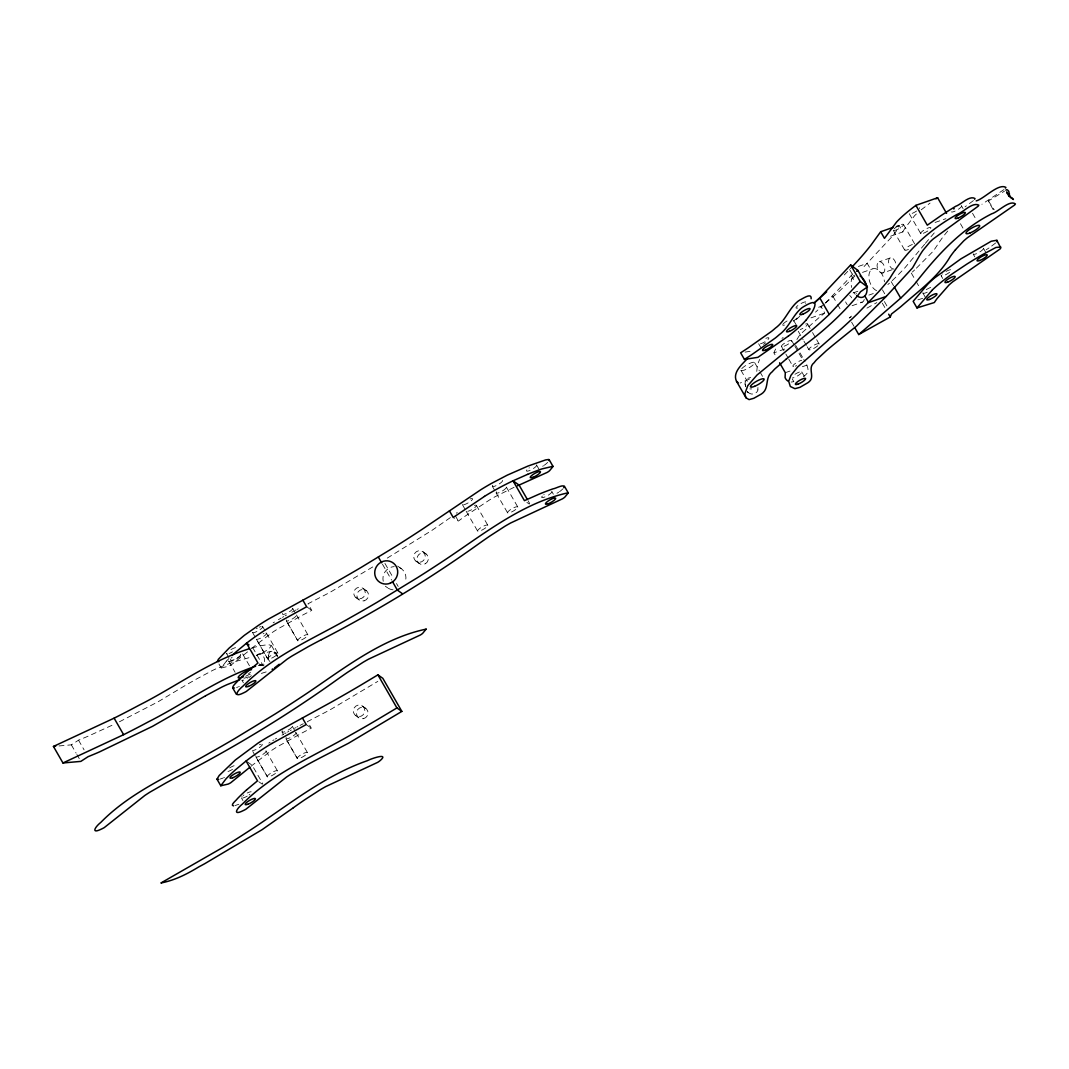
<?xml version="1.0" encoding="UTF-8"?>
<svg xmlns="http://www.w3.org/2000/svg" width="1069" height="1069" viewBox="0 0 1069 1069"><rect width="100%" height="100%" fill="white"/><g stroke="black" fill="none" stroke-linecap="round" stroke-linejoin="round"><path stroke-width="0.75" stroke-dasharray="5 3.75" d="M251.843 648.014C257.963 646.077 281.869 640.465 265.032 651.382A8.672 2.031 -29.9 0 1 262.6 652.812L256.654 655.391M756.772 371.397L757.467 364.663L759.631 359.478M757.801 389.797L757.948 387.472M268.453 655.711L268.239 658.023M890.597 236.209L902.864 231.92L899.056 225.305L896.57 230.757L891.987 236.663L861.841 268.92M796.899 339.514L798.917 336.254A45.112 10.53 -29.9 0 1 801.216 333.475L818.293 318.241A148.31 34.622 -29.9 0 1 824.76 313.057L820.965 306.442L816.369 308.046M852.795 273.985L848.773 278.247A141.335 32.992 -29.9 0 1 846.501 281.08L825.348 303.115M924.632 244.293L904.855 267.878A253.166 59.102 -29.9 0 1 891.185 281.615L887.871 284.541M925.34 243.385L935.549 231.385M947.735 231.051L945.985 233.136A195.119 45.553 -29.9 0 0 940.667 240.137L933.371 251.041L915.692 268.894M226.401 661.096L221.23 667.965L228.672 666.268A8.672 2.031 -29.9 0 0 231.145 664.985L247.794 651.676M844.269 274.947L852.715 266.248M547.662 462.423L545.671 464.213A8.672 2.031 -29.9 0 1 544.308 465.202M562.869 488.88L560.878 490.658A8.672 2.031 -29.9 0 1 559.515 491.66M854.839 276.069L837.281 293.227L825.602 302.888M799.732 316.25L795.069 320.767M912.405 272.034L914.596 269.936M824.346 304.05L815.527 312.135M995.627 242.984L990.295 247.073M973.418 200.598L965.04 206.838M251.389 648.522L271.753 632.821A45.112 10.53 -29.9 0 1 276.965 629.441L303.182 614.809A148.31 34.622 -29.9 0 1 311.787 610.372L307.992 603.771L329.947 592.386L373.255 566.637M250.934 766.313L271.299 750.625A45.112 10.53 -29.9 0 1 276.51 747.244L302.727 732.599A148.31 34.622 -29.9 0 1 311.333 728.176L307.538 721.562L329.493 710.177L377.811 681.381M851.459 316.103L849.214 318.014L851.178 316.918M1003.978 189.574L981.917 204.286M793.318 321.181L798.53 316.838M921.197 209.831L930.057 203.07M820.965 306.442L821.834 305.761M450.356 517.61L432.01 530.331L387.045 558.245M803.394 376.582L804.075 376.101A8.672 2.031 -29.9 0 0 805.879 374.631C810.917 370.596 805.906 363.34 803.768 359.425M763.493 344.325L765.698 342.828M989.012 247.941L986.193 249.799M59.036 745.948L71.342 744.852L78.531 740.189L84.571 737.69A141.335 32.992 -29.9 0 0 90.01 735.352L113.608 724.568M542.678 466.258L543.533 465.723M558.74 492.181L556.962 493.263M273.156 622.826L274.466 622.024M272.702 740.63L274.011 739.815M993.168 209.658L988.371 200.985L1004.486 191.151M275.321 739.026L276.644 738.225M749.516 379.001L740.095 383.076M278.408 619.659L281.08 618.109M282.43 617.347L283.779 616.586M281.975 735.151L283.338 734.39M866.946 308.113L876.807 302.621M285.156 615.824L286.532 615.076M284.701 733.628L286.078 732.866M287.467 732.105L288.884 731.343M290.3 730.581L291.356 730.007M291.81 612.216L293.948 611.067M295.031 610.493L296.113 609.918M294.576 728.283L295.672 727.708M297.209 609.343L298.291 608.769M296.754 727.134L297.837 726.559M119.394 721.802L158.038 701.812L181.583 687.674A195.119 45.553 -29.9 0 1 196.028 679.283L212.343 670.557A45.112 10.53 -29.9 0 1 217.769 668.031L233.082 662.179L250.721 657.221M223.662 777.804L224.423 777.457M514.082 487.304L495.428 496.537A45.112 10.53 -29.9 0 0 489.909 499.704L465.723 515.779A148.31 34.622 -29.9 0 0 458.347 521.084L453.216 517.463M238.587 686.766L239.322 686.458M238.868 804.262L234.98 805.612M222.927 778.112L220.334 779.007M237.893 687.046L236.596 687.487M890.317 257.896L879.279 261.771M853.089 292.946L858.46 291.049M895.996 226.387L899.056 225.305M935.054 222.472L945.918 218.677M858.407 266.435L867.213 263.362L871.021 269.963M862.523 272.381L872.812 268.787M882.633 273.023A5.88 3.581 70.7 0 0 883.168 263.936A5.88 3.581 70.7 0 0 877.061 265.232A5.88 3.581 70.7 0 0 882.633 273.023L894.325 268.96M868.883 295.097L873.293 293.547M810.97 317.867L824.76 313.057M852.113 305.707L862.282 302.18M784.753 349.055L773.889 352.85L776.335 357.113M785.301 372.693L791.501 370.529M802.378 366.72L807.028 365.104M266.168 671.92L260.221 673.751M917.91 299.841L922.641 298.371M243.986 678.267L249.558 676.61M258.578 665.346L266.328 663.288M793.519 381.727L791.127 382.061M258.671 654.121L271.914 651.262M261.237 665.613L264.203 664.971M745.12 352.102L752.616 350.939M988.424 200.959L994.21 209.791M526.857 502.377L529.289 504.087M423.083 551.831A5.88 5.692 -54.9 0 1 421.574 561.84A5.88 5.692 -54.9 0 1 413.797 555.8A5.88 5.692 -54.9 0 1 423.083 551.831L426.143 553.983M397.641 566.089L401.156 568.561M385.361 586.226L387.713 587.883M363.126 588.364A5.88 5.692 -54.9 0 1 361.616 598.373A5.88 5.692 -54.9 0 1 353.839 592.333A5.88 5.692 -54.9 0 1 363.126 588.364L366.266 590.569M306.643 606.764L311.787 610.386M362.672 706.168A5.88 5.692 -54.9 0 1 361.162 716.163A5.88 5.692 -54.9 0 1 353.385 710.123A5.88 5.692 -54.9 0 1 362.672 706.168L365.812 708.373M259.152 663.876L261.584 665.586M306.188 724.555L311.333 728.176M247.3 761.836L252.164 765.257L262.76 783.684M258.711 781.68L262.359 784.245M415.894 561.145L419.182 563.457M355.937 597.678L359.144 599.936M355.483 715.468L358.69 717.74M748.086 392.323L749.235 393.192A5.866 5.853 -45 0 0 758.028 389.864M274.359 651.903L275.134 652.705M748.554 392.724L747.391 391.561M274.813 652.331L277.112 656.326M292.732 608.448L295.739 613.646M262.76 626.715L265.005 630.616M292.291 726.252L295.285 731.45M909.265 213.72L920.636 233.416M893.296 230.303L904.655 250.012M798.262 331.283L803.126 339.728M803.941 341.131L806.373 345.354M807.189 346.757L808.805 349.576M781.479 346.463L787.973 357.727M788.775 359.131L792.837 366.173M496.176 492.996L507.534 512.719M466.191 511.263L477.549 530.972M297.81 640.785L286.265 620.742L297.676 640.572M267.838 659.052L256.279 639.008L267.691 658.838M297.356 758.576L285.811 738.532L297.222 758.375M267.384 776.842L255.838 756.799L267.237 776.642M972.536 213.292L976.491 220.187M961.525 205.956L963.049 208.589M983.427 248.262L986.46 253.553M960.456 223.742L963.623 229.26M973.258 254.181L974.768 256.827M941.188 275.829L942.711 278.474M903.492 224.437L914.944 244.4M911.322 273.076L915.278 279.958M916.066 281.334L919.233 286.853M922.975 293.16L925.246 297.129M891.185 281.615L893.564 285.744M882.433 289.806L884.704 293.775M884.397 301.565L887.564 307.07M882.326 303.182L885.506 308.687M849.601 269.508L853.409 276.123A11.759 7.456 71.5 0 0 851.659 287.441M851.084 275.161L855.053 282.056M851.592 322.143L853.971 326.272M832.778 296.1L836.733 302.995M837.521 304.371L840.702 309.876M807.643 324.001L811.732 331.136M812.547 332.553L815.821 338.258M816.649 339.688L819.095 343.977M793.706 320.553L796.739 325.831M795.617 345.26L802.953 358.008M791.675 340.597L794.12 344.873M794.948 346.303L798.209 352.008M799.037 353.438L803.126 360.56M801.777 371.892L804.823 377.183M792.343 379.094L793.866 381.74M758.656 343.764L761.689 349.042M754.594 362.551L759.351 370.809M760.139 372.199L762.518 376.328M740.964 370.302L747.298 381.326M536.625 465.095L539.671 470.387M551.845 491.553L553.354 494.199M528.059 500.693L529.689 503.526M506.345 487.09L517.81 507.04A5.88 1.376 -29.9 0 1 510.354 512.519A5.88 1.376 -29.9 0 1 509.833 510.073A5.88 1.376 -29.9 0 1 517.81 507.04M476.373 505.356L487.825 525.307A5.88 1.376 -29.9 0 1 480.382 530.785A5.88 1.376 -29.9 0 1 479.861 528.34A5.88 1.376 -29.9 0 1 487.825 525.307M455.314 515.793L458.36 521.084M384.934 563.416L393.205 577.781M396.505 583.54L398.162 586.413M382.488 564.258L391.588 580.066M296.487 614.942L307.952 634.906A5.88 1.376 -29.9 0 1 300.496 640.371A5.88 1.376 -29.9 0 1 299.975 637.939A5.88 1.376 -29.9 0 1 307.952 634.906M266.502 633.209L277.967 653.172A5.88 1.376 -29.9 0 1 270.524 658.638A5.88 1.376 -29.9 0 1 270.003 656.206A5.88 1.376 -29.9 0 1 277.967 653.172M271.406 645.409L277.74 656.433M252.618 647.467L263.201 665.88M296.033 732.746L307.498 752.696A5.88 1.376 -29.9 0 1 300.055 758.175A5.88 1.376 -29.9 0 1 299.534 755.73A5.88 1.376 -29.9 0 1 307.498 752.696M249.465 665.787L242.329 653.386A7.844 1.831 -29.9 0 1 237.412 658.344A7.844 1.831 -29.9 0 1 229.22 661.511A7.844 1.831 -29.9 0 1 232.133 657.328M226.655 653.667L228.94 657.635M243.385 682.757L241.861 680.111A5.88 1.376 -29.9 0 0 247.26 678.561M228.766 661.257L235.1 672.281M218.958 663.996L221.23 667.965M266.061 751.013L277.512 770.963A5.88 1.376 -29.9 0 1 270.069 776.441A5.88 1.376 -29.9 0 1 269.548 773.996A5.88 1.376 -29.9 0 1 277.512 770.963M241.42 797.915L242.944 800.561M78.531 740.189L84.077 749.837M71.342 744.852L76.099 753.111M76.888 754.487L79.266 758.629M492.315 486.261L494.626 490.297M462.342 504.528L465.416 509.913M252.484 632.394L255.558 637.779M282.016 731.918L283.552 734.617M252.805 751.534L255.117 755.569M745.053 384.052L745.708 386.751M399.753 567.733A11.772 11.371 -54.9 0 1 404.991 582.511M393.004 589.807A11.772 11.371 -54.9 0 1 386.457 586.854M383.236 581.269A11.772 11.371 -54.9 0 1 394.22 566.597M250.52 672.187A7.844 1.831 -29.9 0 1 248.462 673.844M256.466 655.551A5.88 4.61 77.8 0 1 262.466 655.284A5.88 4.61 77.8 0 1 264.257 662.673A5.88 4.61 77.8 0 1 258.872 665.372M269.963 661.511A5.278 5.118 -44.3 0 1 268.145 658.023M275.134 652.371A4.998 2.018 64.5 0 1 277.232 655.725M268.573 655.751A5.866 3.474 84.5 0 1 274.065 652.544M226.414 661.096A112.045 26.15 -29.9 0 1 228.926 658.544M261.811 626.407A5.88 1.376 -29.9 0 1 259.553 629.975A5.88 1.376 -29.9 0 1 252.538 632.514M256.386 628.692A5.88 1.376 -29.9 0 1 257.322 628.144M259.326 627.156A5.88 1.376 -29.9 0 1 260.716 626.648M265.887 632.995A5.88 1.376 -29.9 0 1 263.549 636.456A5.88 1.376 -29.9 0 1 256.56 639.275M263.121 633.77A5.88 1.376 -29.9 0 1 264.083 633.396M292.599 608.248A5.88 1.376 -29.9 0 1 287.347 612.991A5.88 1.376 -29.9 0 1 282.737 613.365M296.06 616.078A5.88 1.376 -29.9 0 1 289.445 620.394A5.88 1.376 -29.9 0 1 286.545 619.98M230.971 649.578A5.88 1.376 -29.9 0 1 236.89 648.014M232.521 651.849A5.88 1.376 -29.9 0 1 229.087 653.48M227.283 653.881A5.88 1.376 -29.9 0 1 226.601 653.4M240.538 654.281A5.88 1.376 -29.9 0 1 237.238 657.903A5.88 1.376 -29.9 0 1 230.864 660.468A5.88 1.376 -29.9 0 1 232.989 657.328M456.343 513.16A148.31 34.622 -29.9 0 1 457.251 512.505M502.457 480.382A5.88 1.376 -29.9 0 1 496.684 485.393A5.88 1.376 -29.9 0 1 493.05 484.965M506.265 487.731A5.88 1.376 -29.9 0 1 499.557 492.435A5.88 1.376 -29.9 0 1 496.604 491.86M470.146 498.929A5.88 1.376 -29.9 0 1 471.416 500.599A5.88 1.376 -29.9 0 1 463.599 504.795M474.382 505.396A5.88 1.376 -29.9 0 1 475.224 507.214A5.88 1.376 -29.9 0 1 467.768 511.329M536.544 465.002A5.88 1.376 -29.9 0 1 530.251 470.266A5.88 1.376 -29.9 0 1 527.779 468.997M528.981 468.048A5.88 1.376 -29.9 0 1 529.422 467.754M551.898 491.807A5.88 1.376 -29.9 0 1 545.03 496.898A5.88 1.376 -29.9 0 1 542.651 495.749M543.774 494.813A5.88 1.376 -29.9 0 1 544.188 494.506M245.723 676.289A5.88 1.376 -29.9 0 1 251.963 674.86M251.362 675.621A5.88 1.376 -29.9 0 1 249.077 677.452M300.015 725.423A148.31 34.622 -29.9 0 1 303.275 723.74M268.8 743.142A45.112 10.53 -29.9 0 1 270.096 742.287M261.852 744.198A5.88 1.376 -29.9 0 1 259.286 747.645A5.88 1.376 -29.9 0 1 252.484 750.505M259.366 744.759A5.88 1.376 -29.9 0 1 260.676 744.331M265.967 750.919A5.88 1.376 -29.9 0 1 260.983 755.529A5.88 1.376 -29.9 0 1 255.972 756.264M292.011 727.014A5.88 1.376 -29.9 0 1 285.196 731.584A5.88 1.376 -29.9 0 1 282.497 730.902M295.418 732.532A5.88 1.376 -29.9 0 1 292.866 736.127A5.88 1.376 -29.9 0 1 285.957 738.746M285.944 737.998A5.88 1.376 -29.9 0 1 286.292 737.516M232.521 769.373A5.88 1.376 -29.9 0 1 227.096 771.658M229.621 767.916A5.88 1.376 -29.9 0 1 236.436 765.671M249.892 794.334A5.88 1.376 -29.9 0 1 249.064 794.948M247.286 796.098A5.88 1.376 -29.9 0 1 241.808 798.102M241.848 796.779A5.88 1.376 -29.9 0 1 242.102 796.499M243.117 795.59A5.88 1.376 -29.9 0 1 243.946 794.962M247.193 793.024A5.88 1.376 -29.9 0 1 251.188 791.808M876.593 290.688A11.772 7.242 70.9 0 1 868.856 276.871A11.772 7.242 70.9 0 1 876.059 268.8A11.772 7.242 70.9 0 1 884.491 281.828M893.991 269.041A5.88 3.381 69.8 0 1 888.686 262.961A5.88 3.381 69.8 0 1 891.947 257.99A5.88 3.381 69.8 0 1 896.063 265.9M902.851 231.933A148.31 34.622 -29.9 0 1 904.895 228.285L914.676 215.604A45.112 10.53 -29.9 0 1 918.097 212.437M919.367 207.733A5.88 1.376 -29.9 0 1 919.327 208.535M916.601 211.007A5.88 1.376 -29.9 0 1 909.372 213.827M908.45 249.438A5.88 1.376 -29.9 0 1 905.162 248.997A5.88 1.376 -29.9 0 1 912.846 244.32M893.991 228.913A5.88 1.376 -29.9 0 1 902.557 224.223A5.88 1.376 -29.9 0 1 899.577 228.272A5.88 1.376 -29.9 0 1 893.323 229.822M961.272 205.769A5.88 1.376 -29.9 0 1 957.918 209.591A5.88 1.376 -29.9 0 1 951.437 211.929M773.983 352.81A69.498 16.222 -29.9 0 1 775.666 349.015M847.236 304.612A5.88 3.581 70.7 0 1 845.659 301.886M849.681 295.552A5.88 3.581 70.7 0 1 851.672 297.823M864.273 299.44A5.88 3.782 71.7 0 1 857.806 299.948M856.429 293.908A5.88 3.782 71.7 0 1 856.496 293.547M796.632 365.598A5.88 1.376 -29.9 0 1 795.323 366.132M793.599 366.533A5.88 1.376 -29.9 0 1 794.868 363.781A5.88 1.376 -29.9 0 1 801.75 360.28M817.798 345.768A5.88 1.376 -29.9 0 1 809.3 349.924A5.88 1.376 -29.9 0 1 813.75 345.314A5.88 1.376 -29.9 0 1 818.774 344.752M805.598 324.041A5.88 1.376 -29.9 0 1 806.948 325.39A5.88 1.376 -29.9 0 1 800.293 329.546M794.948 374.284A5.88 1.376 -29.9 0 1 801.403 371.678A5.88 1.376 -29.9 0 1 799.064 374.952A5.88 1.376 -29.9 0 1 792.303 377.998M853.329 275.989A11.759 7.256 68.5 0 1 854.532 275.201M855.267 294.282A11.759 7.456 71.5 0 1 853.784 292.291M781.987 338.392A195.119 45.553 -29.9 0 1 783.136 337.497M741.766 368.631A7.844 1.831 -29.9 0 1 752.964 362.284A7.844 1.831 -29.9 0 1 750.224 367.081A7.844 1.831 -29.9 0 1 740.924 370.115M751.641 388.889A5.88 5.706 -14 0 1 749.85 388.875M745.748 386.069A5.88 5.706 -14 0 1 750.705 377.517M747.926 392.483A4.998 4.089 43 0 1 747.204 391.682M784.472 325.096A5.88 1.376 -29.9 0 1 782.708 324.682M783.109 324.001A5.88 1.376 -29.9 0 1 788.374 320.259M765.845 338.325A5.88 1.376 -29.9 0 1 768.664 338.739A5.88 1.376 -29.9 0 1 762.691 342.975A5.88 1.376 -29.9 0 1 758.656 343.43M805.812 303.155A5.88 1.376 -29.9 0 1 805.585 303.409M797.755 308.019A5.88 1.376 -29.9 0 1 798.503 305.066A5.88 1.376 -29.9 0 1 806.146 302.019M946.012 271.446A5.88 1.376 -29.9 0 1 951.41 270.15A5.88 1.376 -29.9 0 1 945.824 274.666A5.88 1.376 -29.9 0 1 941.188 275.348M942.11 274.158A5.88 1.376 -29.9 0 1 942.404 273.891M927.264 292.171A5.88 1.376 -29.9 0 1 923.215 293.32A5.88 1.376 -29.9 0 1 924.191 291.236M926.235 289.712A5.88 1.376 -29.9 0 1 932.662 287.04M983.48 248.556A5.88 1.376 -29.9 0 1 978.068 252.939A5.88 1.376 -29.9 0 1 973.204 253.887M425.582 563.644A5.88 5.652 -63.5 0 0 425.449 553.542A5.88 5.652 -63.5 0 0 416.963 558.993A5.88 5.652 -63.5 0 0 425.582 563.644M364.075 600.845A5.88 5.706 -44.9 0 0 366.894 591.117A5.88 5.706 -44.9 0 0 357.14 593.803A5.88 5.706 -44.9 0 0 364.075 600.845M363.634 718.649A5.88 5.706 -44.9 0 0 366.44 708.921A5.88 5.706 -44.9 0 0 356.685 711.593A5.88 5.706 -44.9 0 0 363.634 718.649M923.362 233.296A5.88 1.376 -29.9 0 0 930.912 227.817A5.88 1.376 -29.9 0 0 923.041 230.744A5.88 1.376 -29.9 0 0 923.362 233.296M784.165 346.209A5.88 1.376 -29.9 0 0 791.715 340.73A5.88 1.376 -29.9 0 0 783.844 343.657A5.88 1.376 -29.9 0 0 784.165 346.209"/><path stroke-width="1.5" d="M811.144 298.799C811.932 292.131 802.725 298.759 800.013 299.935A8.672 2.031 -29.9 0 0 797.755 301.445C788.762 308.914 785.154 321.101 775.453 328.076A45.112 10.53 -29.9 0 1 771.551 331.377L748.661 347.559A148.31 34.622 -29.9 0 1 740.63 352.81L744.438 359.411L757.908 357.327L788.214 336.174M854.759 327.648L858.714 334.544L890.25 316.958L891.533 313.965L896.61 310.023A141.335 32.992 -29.9 0 0 900.953 306.549C918.391 291.182 938.261 276.978 950.194 256.654A195.119 45.553 -29.9 0 1 955.512 249.665M548.998 460.645L548.785 459.47L545.591 459.924L527.859 466.111L507.267 475.144L491.099 483.616A64.581 15.073 -29.9 0 0 480.716 489.789L423.805 528.206A335.786 78.384 -29.9 0 1 395.396 546.54L361.095 567.439A335.786 78.384 -29.9 0 1 331.123 584.676L268.506 619.071A64.581 15.073 -29.9 0 0 258.364 625.418L244.293 635.374L229.06 648.161L218.357 659.292L217.435 661.35L218.771 661.644M563.804 487.745C565.568 482.947 555.078 488.854 553.154 488.8A112.045 26.15 -29.9 0 0 538.976 494.199L524.425 500.666L513.026 480.823A69.498 16.222 -29.9 0 0 484.471 496.363M892.922 227.456L880.669 231.746L871.101 244.975A335.786 78.384 -29.9 0 1 858.327 260.168L852.715 266.248M916.975 307.925L934.333 302.527A148.31 34.622 -29.9 0 1 937.085 298.558L948.951 285.062A45.112 10.53 -29.9 0 1 952.746 281.788L999.916 249.117A8.672 2.031 -29.9 0 0 1000.771 247.955L996.816 240.258L991.23 241.247L960.844 258.912L934.64 277.873A64.581 15.073 -29.9 0 0 927.999 283.926L913.167 301.324L916.975 307.925L931.794 290.541M955.499 249.678L963.597 241.019A45.112 10.53 -29.9 0 1 967.392 237.759L1014.548 205.074A8.672 2.031 -29.9 0 0 1015.403 203.912C1009.457 199.569 998.219 212.05 991.658 213.827C959.681 230.022 936.03 256.68 914.356 284.407A253.166 59.102 -29.9 0 1 900.686 298.144L858.714 334.544M806.4 319.765L811.785 312.562A112.045 26.15 -29.9 0 0 814.725 306.228C816.916 298.572 806.601 304.986 803.821 306.549A8.672 2.031 -29.9 0 0 801.55 308.059C792.557 315.529 788.962 327.715 779.248 334.691A45.112 10.53 -29.9 0 1 775.359 337.991L752.469 354.173A148.31 34.622 -29.9 0 1 744.438 359.411M785.969 359.304A195.119 45.553 -29.9 0 1 797.314 350.432C818.907 335.292 838.804 317.627 856.002 297.61A141.335 32.992 -29.9 0 0 858.287 294.777L860.598 291.69L867.413 286.973L857.899 270.444L850.657 264.925L819.763 297.877A253.166 59.102 -29.9 0 1 814.444 302.848M850.657 264.925L860.157 281.454L829.277 314.406A253.166 59.102 -29.9 0 1 813.295 328.864L757.039 375.019L747.765 385.655L744.812 393.953L746.002 397.788L749.075 399.619L753.845 398.269L761.208 394.114A8.672 2.031 -29.9 0 0 763.146 392.617C769.039 387.112 764.976 377.036 772.192 371.798A45.112 10.53 -29.9 0 1 774.931 368.858L785.956 359.304M886.228 296.42L912.619 267.784L919.313 256.066A199.876 46.662 -29.9 0 1 923.068 250.226L929.883 242.062A45.112 10.53 -29.9 0 1 933.304 238.895L978.148 206.223A8.672 2.031 -29.9 0 0 978.803 205.154C972.309 201.827 963.369 212.303 957.009 214.415C929.402 229.768 905.911 251.215 889.782 278.474A334.49 78.09 -29.9 0 1 878.678 291.73L857.418 313.818A334.49 78.09 -29.9 0 1 841.303 328.838L797.621 367.055L790.94 375.353L788.681 381.245L790.312 386.484L794.922 388.675L799.919 387.339L807.87 382.715A8.672 2.031 -29.9 0 0 809.674 381.245C814.845 376.194 807.362 367.816 814.124 362.698A45.112 10.53 -29.9 0 1 816.422 359.919L826.364 350.672A199.876 46.662 -29.9 0 1 835.771 342.842L856.296 326.286L886.228 296.42L868.616 302.58L864.808 295.966A11.759 7.256 68.5 0 0 866.585 285.931A11.759 7.256 68.5 0 0 860.077 275.976M747.525 358.489C742.193 364.248 732.252 372.413 736.501 381.259L746.002 397.788M279.25 664.25L274.533 667.911M246.618 789.857L257.495 780.824L246.084 760.981L235.22 770.014A112.045 26.15 -29.9 0 0 225.96 778.887L220.789 785.768L228.232 784.071A8.672 2.031 -29.9 0 0 230.69 782.775L249.732 767.368M814.084 303.008L821.727 296.273A335.786 78.384 -29.9 0 0 826.684 291.784M293.4 807.71L261.958 829.771L204.727 863.699A141.335 32.992 -29.9 0 1 198.968 866.812C186.981 874.054 175.062 880.255 160.911 882.994L222.512 847.623A253.166 59.102 -29.9 0 0 246.551 832.524C285.998 807.255 322.624 776.174 367.482 760.647C370.916 758.696 390.158 752.175 379.829 760.847A8.672 2.031 -29.9 0 1 377.678 762.357L325.778 786.57A45.112 10.53 -29.9 0 0 320.259 789.724L304.946 799.625A199.876 46.662 -29.9 0 0 293.387 807.71M856.63 271.326L857.899 270.444M936.03 198.847L937.62 197.752L946.573 213.346M484.511 496.39L453.216 517.463L449.408 510.848M976.211 200.905C984.282 198.7 998.339 183.04 1005.902 187.382A8.672 2.031 -29.9 0 1 1005.421 188.117M321.488 639.65C375.82 611.575 428.535 579.745 478.257 544.134A199.876 46.662 -29.9 0 1 489.816 536.05L505.116 526.148A45.112 10.53 -29.9 0 1 510.635 522.995L562.548 498.782A8.672 2.031 -29.9 0 0 564.686 497.272L568.254 492.943L564.392 486.154M401.85 711.393L348.507 743.249L321.034 757.44A199.876 46.662 -29.9 0 0 307.899 764.415L291.717 773.689A45.112 10.53 -29.9 0 0 286.505 777.069L245.897 809.233A8.672 2.031 -29.9 0 1 243.438 810.516C232.815 815.914 235.955 809.233 242.503 803.968C272.849 773.061 313.645 756.331 350.565 735.044A334.49 78.09 -29.9 0 0 376.809 719.971L396.92 707.932L401.85 711.393L382.836 678.334L377.905 674.86L360.641 685.229A335.786 78.384 -29.9 0 1 330.682 702.467L268.052 736.875A64.581 15.073 -29.9 0 0 257.91 743.209L235.367 759.965L219.145 775.546L216.98 779.154L220.789 785.768M271.86 743.489L306.188 724.555L302.393 717.94M205.529 695.812L221.844 687.086A45.112 10.53 -29.9 0 1 227.269 684.561L239.79 679.657M249.077 648.816C209.471 661.083 175.957 686.659 139.237 705.126A253.166 59.102 -29.9 0 1 114.116 718.154L53.45 746.443L62.951 762.972L80.843 761.382L88.032 756.718L94.072 754.22A141.335 32.992 -29.9 0 0 99.524 751.895L152.52 726.332L191.097 704.204A195.119 45.553 -29.9 0 1 205.529 695.825M255.625 666.254C217.301 678.975 184.549 703.602 148.738 721.655A253.166 59.102 -29.9 0 1 123.616 734.684L62.951 762.972M517.423 485.834L547.328 472.338A8.672 2.031 -29.9 0 0 549.479 470.828L553.034 466.498L549.185 459.697M527.565 474.369L513.026 480.823L519.093 485.099L527.244 499.276M937.62 197.752L915.879 205.355L927.291 225.185L940.626 215.871A112.045 26.15 -29.9 0 1 955.673 206.304C961.205 204.486 969.449 195.133 974.995 198.54A8.672 2.031 -29.9 0 1 974.661 199.208M234.432 688.022C229.608 688.262 236.957 682.209 237.812 680.926A112.045 26.15 -29.9 0 1 247.059 672.054L257.95 663.021L246.538 643.191A69.498 16.222 -29.9 0 1 272.274 625.659L306.643 606.764L302.848 600.15M218.771 779.368L216.98 779.154M233.536 805.892C229.621 805.304 236.623 800.146 237.358 798.73A112.045 26.15 -29.9 0 1 246.605 789.857M53.45 746.443L55.682 746.242M738.144 382.729L736.501 381.259M788.227 381.219L787.653 380.845A112.045 26.15 -29.9 0 1 785.074 377.437L785.301 372.693L779.595 362.779M402.291 593.602L397.374 590.128L392.417 581.509M248.97 644.901L246.538 643.191L235.661 652.224A112.045 26.15 -29.9 0 0 232 655.578M860.157 281.454L867.413 286.973M1000.771 247.006L995.92 247.473L982.251 254.783A112.045 26.15 -29.9 0 0 966.804 264.137L952.907 273.41A69.498 16.222 -29.9 0 0 931.66 290.594M552.98 466.311L541.742 468.97A112.045 26.15 -29.9 0 0 527.565 474.369M568.2 492.769C521.004 503.205 481.745 535.716 442.005 561.813A334.49 78.09 -29.9 0 1 417.164 577.861L377.263 602.181A334.49 78.09 -29.9 0 1 351.02 617.241C314.086 638.54 273.303 655.257 242.957 686.164C236.409 691.443 233.269 698.124 243.892 692.725A8.672 2.031 -29.9 0 0 246.351 691.429L286.96 659.279A45.112 10.53 -29.9 0 1 292.171 655.898L308.34 646.611A199.876 46.662 -29.9 0 1 321.488 639.636M1008.735 195.988L1013.399 199.502L1011.648 197.752M880.669 231.746L884.464 238.36L896.53 222.085A69.498 16.222 -29.9 0 1 915.933 205.355M894.352 287.12L900.686 298.144M888.673 314.192L890.25 316.958M819.763 297.877L829.277 314.406M378.359 557.069L381.66 562.815M377.905 674.86L396.92 707.932M232.641 687.808L236.449 694.422M114.116 718.154L123.616 734.684M996.976 240.391L996.963 241.34A8.672 2.031 -29.9 0 1 996.776 241.688M1009.457 193.93L1008.748 191.885M1006.971 192.928L1006.771 191.765M272.956 668.873A8.672 2.031 -29.9 0 1 272.101 669.341M243.451 676.744A7.844 1.831 -29.9 0 1 239.977 675.154A7.844 1.831 -29.9 0 1 251.536 669.702M246.151 760.968A69.498 16.222 -29.9 0 1 271.82 743.449M864.794 295.939A11.759 7.456 71.5 0 1 856.763 295.699M953.735 208.989A5.88 1.376 -29.9 0 1 954.203 208.669M806.32 319.791A69.498 16.222 -29.9 0 1 788.321 336.16M1011.662 198.219A5.278 2.298 66.8 0 1 1009.083 193.917M1008.909 195.787A4.998 2.819 48.8 0 1 1007.172 192.968M1005.902 190.229A5.866 2.004 66.7 0 1 1008.762 191.271M426.143 629.133L422.576 633.449A8.672 2.031 -29.9 0 1 420.424 634.973L368.524 659.172A45.112 10.53 -29.9 0 0 363.006 662.339L347.692 672.227A195.119 45.553 -29.9 0 0 334.878 681.22C285.971 716.136 234.164 747.405 180.835 775.078A195.119 45.553 -29.9 0 0 166.23 782.802L150.061 792.076A45.112 10.53 -29.9 0 0 144.85 795.456L104.241 827.62A8.672 2.031 -29.9 0 1 101.769 828.903C91.159 834.301 94.286 827.62 100.847 822.355C131.193 791.448 171.975 774.718 208.896 753.431A334.49 78.09 -29.9 0 0 235.14 738.358L275.054 714.039A334.49 78.09 -29.9 0 0 299.895 697.99C339.528 672.134 379.241 638.874 426.143 629.133M390.185 583.233A11.772 11.371 -54.9 0 0 393.592 563.269A11.772 11.371 -54.9 0 0 374.885 570.819A11.772 11.371 -54.9 0 0 390.185 583.233M533.043 477.295A5.88 1.376 -29.9 0 0 540.486 471.83A5.88 1.376 -29.9 0 0 532.509 474.863A5.88 1.376 -29.9 0 0 533.043 477.295M548.25 503.753A5.88 1.376 -29.9 0 0 555.693 498.274A5.88 1.376 -29.9 0 0 547.729 501.308A5.88 1.376 -29.9 0 0 548.25 503.753M248.449 686.405A5.88 1.376 -29.9 0 0 255.892 680.94A5.88 1.376 -29.9 0 0 247.928 683.973A5.88 1.376 -29.9 0 0 248.449 686.405M232.788 777.751A5.88 1.376 -29.9 0 0 240.231 772.286A5.88 1.376 -29.9 0 0 232.267 775.319A5.88 1.376 -29.9 0 0 232.788 777.751M247.995 804.209A5.88 1.376 -29.9 0 0 255.438 798.73A5.88 1.376 -29.9 0 0 247.473 801.763A5.88 1.376 -29.9 0 0 247.995 804.209M957.811 218.183A5.88 1.376 -29.9 0 0 965.374 212.704A5.88 1.376 -29.9 0 0 957.503 215.631A5.88 1.376 -29.9 0 0 957.811 218.183M798.075 384.118A5.88 1.376 -29.9 0 0 805.625 378.64A5.88 1.376 -29.9 0 0 797.755 381.566A5.88 1.376 -29.9 0 0 798.075 384.118M754.554 386.337A7.844 1.831 -29.9 0 0 764.108 379.081A7.844 1.831 -29.9 0 0 753.204 383.45A7.844 1.831 -29.9 0 0 754.554 386.337M789.497 331.296A5.88 1.376 -29.9 0 0 796.739 325.831A5.88 1.376 -29.9 0 0 788.615 329.052A5.88 1.376 -29.9 0 0 789.497 331.296M765.457 350.044A5.88 1.376 -29.9 0 0 772.7 344.592A5.88 1.376 -29.9 0 0 764.576 347.813A5.88 1.376 -29.9 0 0 765.457 350.044M802.792 314.206A5.88 1.376 -29.9 0 0 810.035 308.754A5.88 1.376 -29.9 0 0 801.91 311.974A5.88 1.376 -29.9 0 0 802.792 314.206M969.984 232.975A7.844 1.831 -29.9 0 0 979.672 225.693A7.844 1.831 -29.9 0 0 968.861 229.955A7.844 1.831 -29.9 0 0 969.984 232.975M947.735 282.136A5.88 1.376 -29.9 0 0 955.218 276.657A5.88 1.376 -29.9 0 0 947.281 279.65A5.88 1.376 -29.9 0 0 947.735 282.136M929.509 299.467A5.88 1.376 -29.9 0 0 936.992 293.988A5.88 1.376 -29.9 0 0 929.055 296.995A5.88 1.376 -29.9 0 0 929.509 299.467M979.792 260.489A5.88 1.376 -29.9 0 0 987.275 255.01A5.88 1.376 -29.9 0 0 979.338 258.017A5.88 1.376 -29.9 0 0 979.792 260.489"/></g></svg>
